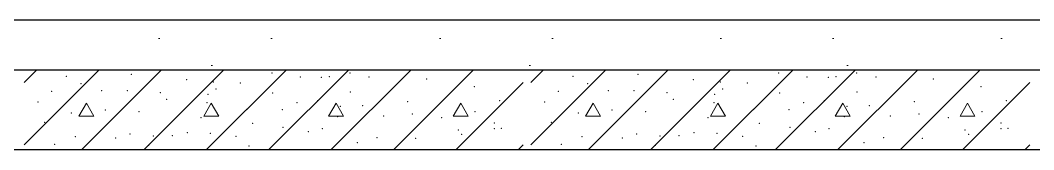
# Model space of a CAD drawing. Header units: millimetres. Extents: x 18162 to 7085488, y 72188 to 247925.
# Drawn here: x 4271646 to 4273676, y 119493 to 119753 of the extents above; entities that cross this region are included whole.
import ezdxf

# ---------------------------------------------------------------- set-up
doc = ezdxf.new("R2010")
doc.units = ezdxf.units.MM
doc.header["$MEASUREMENT"] = 0
doc.layers.add('Structural - Bearing', color=7, linetype='Continuous')

# ---------------------------------------------------------------- blocks, each defined once
blk = doc.blocks.new('*X1308', base_point=(4294986.6, 104752.7))
at = {"layer": 'Structural - Bearing', "color": 7, "linetype": 'Continuous', "lineweight": 9}
for p, q in [((4271653.8, 119627.9), (4271678.6, 119652.7)), ((4271653.8, 119502.9), (4271803.6, 119652.7)), ((4271768.6, 119492.7), (4271928.6, 119652.7)), ((4271893.6, 119492.7), (4272053.6, 119652.7)), ((4272018.6, 119492.7), (4272178.6, 119652.7)), ((4272143.6, 119492.7), (4272303.6, 119652.7)), ((4272268.6, 119492.7), (4272428.6, 119652.7)), ((4272393.6, 119492.7), (4272553.6, 119652.7)), ((4272668.9, 119627.9), (4272693.7, 119652.7)), ((4272668.9, 119502.9), (4272818.7, 119652.7)), ((4272783.7, 119492.7), (4272943.7, 119652.7)), ((4272908.7, 119492.7), (4273068.7, 119652.7)), ((4273033.7, 119492.7), (4273193.7, 119652.7)), ((4273158.7, 119492.7), (4273318.7, 119652.7)), ((4273283.7, 119492.7), (4273443.7, 119652.7)), ((4273408.7, 119492.7), (4273568.7, 119652.7)), ((4272518.6, 119492.7), (4272653.8, 119627.9)), ((4273533.7, 119492.7), (4273668.9, 119627.9)), ((4271763.7, 119560.3), (4271778.8, 119586.3)), ((4271778.8, 119586.3), (4271793.7, 119560.2)), ((4272013.7, 119560.3), (4272028.8, 119586.3)), ((4272028.8, 119586.3), (4272043.7, 119560.2)), ((4272263.7, 119560.3), (4272278.8, 119586.3)), ((4272278.8, 119586.3), (4272293.7, 119560.2)), ((4272513.7, 119560.3), (4272528.8, 119586.3)), ((4272528.8, 119586.3), (4272543.7, 119560.2)), ((4272778.8, 119560.3), (4272793.9, 119586.3)), ((4272793.9, 119586.3), (4272808.8, 119560.2)), ((4273028.8, 119560.3), (4273043.9, 119586.3)), ((4273043.9, 119586.3), (4273058.8, 119560.2)), ((4273278.8, 119560.3), (4273293.9, 119586.3)), ((4273293.9, 119586.3), (4273308.8, 119560.2)), ((4273528.8, 119560.3), (4273543.9, 119586.3)), ((4273543.9, 119586.3), (4273558.8, 119560.2)), ((4271793.7, 119560.2), (4271763.7, 119560.3)), ((4272043.7, 119560.2), (4272013.7, 119560.3)), ((4272293.7, 119560.2), (4272263.7, 119560.3)), ((4272543.7, 119560.2), (4272513.7, 119560.3)), ((4272808.8, 119560.2), (4272778.8, 119560.3)), ((4273058.8, 119560.2), (4273028.8, 119560.3)), ((4273308.8, 119560.2), (4273278.8, 119560.3)), ((4273558.8, 119560.2), (4273528.8, 119560.3)), ((4272643.6, 119492.7), (4272653.8, 119502.9)), ((4273658.7, 119492.7), (4273668.9, 119502.9))]:
    blk.add_line(p, q, dxfattribs=at)
for p in [(4271868.6, 119644), (4272150.5, 119647), (4272306.8, 119647), (4272883.7, 119644), (4273165.6, 119647), (4273321.9, 119647), (4271738.5, 119640.1), (4271767.7, 119625.6), (4271979.3, 119633.7), (4272033.3, 119628.5), (4272087.3, 119626.9), (4272207.3, 119638.8), (4272249.6, 119637.8), (4272265.1, 119639.3), (4272345, 119638.8), (4272460.5, 119634.6), (4272753.6, 119640.1), (4272782.8, 119625.6), (4272994.4, 119633.7), (4273048.4, 119628.5), (4273102.5, 119626.9), (4273222.4, 119638.8), (4273264.7, 119637.8), (4273280.2, 119639.3), (4273360.2, 119638.8), (4273475.6, 119634.6), (4271708.9, 119610.1), (4271809.2, 119611.5), (4271860.9, 119611.1), (4271926.6, 119607.2), (4272022.4, 119603.8), (4272038.3, 119614.9), (4272152.2, 119606.8), (4272307.5, 119608.5), (4272555.6, 119619.2), (4272724, 119610.1), (4272824.3, 119611.5), (4272876, 119611.1), (4272941.7, 119607.2), (4273037.6, 119603.8), (4273053.5, 119614.9), (4273167.4, 119606.8), (4273322.6, 119608.5), (4273570.7, 119619.2), (4271681.9, 119588.6), (4271939.5, 119593.8), (4272020.5, 119587.3), (4272200.8, 119587.3), (4272242, 119591.2), (4272422.2, 119589.2), (4272606.5, 119591.2), (4272697, 119588.6), (4272954.6, 119593.8), (4273035.7, 119587.3), (4273215.9, 119587.3), (4273257.2, 119591.2), (4273437.3, 119589.2), (4273621.6, 119591.2), (4271748.8, 119566.7), (4271816.4, 119572.5), (4271884, 119569.3), (4272099.7, 119573.8), (4272171.2, 119573.2), (4272287.1, 119579.6), (4272332.2, 119581.5), (4272431.8, 119564.6), (4272557.5, 119569.3), (4272763.9, 119566.7), (4272831.5, 119572.5), (4272899.2, 119569.3), (4273114.8, 119573.8), (4273186.3, 119573.2), (4273302.2, 119579.6), (4273347.4, 119581.5), (4273446.9, 119564.6), (4273572.7, 119569.3), (4271694.8, 119548.1), (4272008.5, 119557.4), (4272112, 119546.1), (4272281.9, 119559), (4272373.9, 119560.3), (4272490.1, 119557.2), (4272595.8, 119546.6), (4272710, 119548.1), (4273023.7, 119557.4), (4273127.1, 119546.1), (4273297.1, 119559), (4273389, 119560.3), (4273505.3, 119557.2), (4273610.9, 119546.6), (4271866, 119524.2), (4271950.6, 119521.3), (4271980.6, 119526.8), (4272027, 119525.5), (4272172.9, 119538), (4272223.6, 119529.1), (4272251.2, 119535.2), (4272524, 119532.6), (4272530.8, 119523.4), (4272595.9, 119534.8), (4272609.7, 119535.8), (4272881.1, 119524.2), (4272965.7, 119521.3), (4272995.7, 119526.8), (4273042.1, 119525.5), (4273188, 119538), (4273238.8, 119529.1), (4273266.4, 119535.2), (4273539.1, 119532.6), (4273546, 119523.4), (4273611, 119534.8), (4273624.8, 119535.8), (4271714.9, 119503.3), (4271756.3, 119518.8), (4271837.2, 119516.1), (4271903.5, 119501.8), (4271912.7, 119520.3), (4272078.1, 119520), (4272321.4, 119507.1), (4272360.9, 119517.2), (4272438.1, 119515.7), (4272730, 119503.3), (4272771.5, 119518.8), (4272852.4, 119516.1), (4272918.6, 119501.8), (4272927.8, 119520.3), (4273093.2, 119520), (4273336.6, 119507.1), (4273376, 119517.2), (4273453.3, 119515.7), (4272104.6, 119500.5), (4273119.8, 119500.5)]:
    blk.add_point(p, dxfattribs=at)

msp = doc.modelspace()

# ---------------------------------------------------------------- hatches: boundary and pattern name
at = {"layer": 'Structural - Bearing', "linetype": 'Continuous', "lineweight": 9}
h = msp.add_hatch(dxfattribs=at)
h.set_pattern_fill('Lightweight_Concrete_0003', style=0, pattern_type=2)
h.set_pattern_definition([(0, (4294986.6, 104752.7), (0, 1169.134), [73.125, -601.875]), (0, (4295324.1, 105337.3), (0, 1169.134), [73.125, -601.875]), (60, (4294986.6, 104752.7), (-1012.5, 584.567), [73.125, -601.875]), (60, (4295661.6, 104752.7), (-1012.5, 584.567), [73.125, -601.875]), (120, (4295059.7, 104752.7), (1012.5, 584.567), [73.125, -601.875]), (120, (4295734.7, 104752.7), (1012.5, 584.567), [73.125, -601.875]), (0, (4294986.58, 104865.2), (0, 225), [0, -225, 0, -337.5]), (45, (4295099.08, 104865.2), (-159.099, 159.099), [0, -168.75, 0, -281.25])])
h.paths.add_polyline_path([(4267713.1, 119752.7), (4267713.1, 119652.7), (4274013.1, 119652.7), (4274013.1, 119752.7)])

# ---------------------------------------------------------------- linework, layer by layer
at = {"layer": 'Structural - Bearing', "color": 7, "linetype": 'Continuous', "lineweight": 25}
for p, q in [((4274013.1, 119752.7), (4267713.1, 119752.7)), ((4274013.1, 119652.7), (4267713.1, 119652.7)), ((4274013.1, 119492.7), (4267713.1, 119492.7))]:
    msp.add_line(p, q, dxfattribs=at)

# ---------------------------------------------------------------- block references
at = {"layer": 'Structural - Bearing', "lineweight": 0}
msp.add_blockref('*X1308', (4294986.6, 104752.7), dxfattribs=at)

doc.saveas('drawing.dxf')
